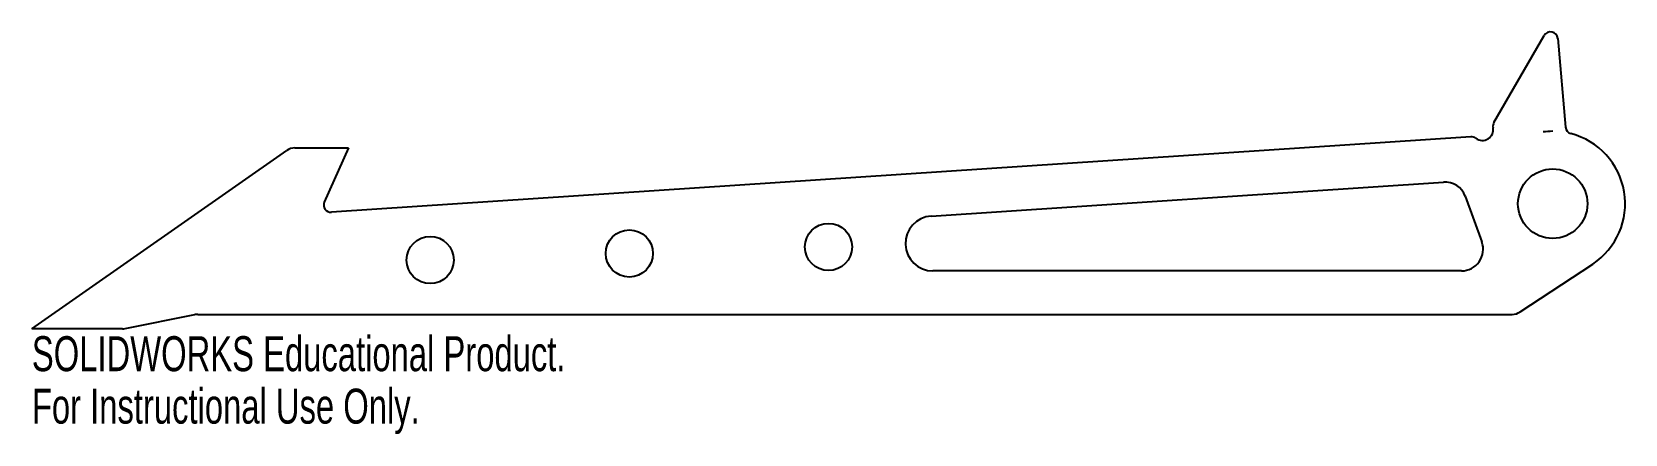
# Model space of a CAD drawing. Header units: millimetres. Extents: x -200 to 20, y -21 to 35.
import ezdxf

# ---------------------------------------------------------------- set-up
doc = ezdxf.new("R2010")
doc.units = ezdxf.units.MM
doc.styles.add('SLDTEXTSTYLE0', font='TXT', dxfattribs={"width": 0.7})

msp = doc.modelspace()

# ---------------------------------------------------------------- linework, layer by layer
at = {"color": 7, "linetype": 'Continuous', "lineweight": 25}
for p, q in [((1.86, 22.22), (8.81, 34.25)), ((10.67, 33.84), (11.74, 21.56)), ((-1.31, 20.25), (-158.67, 9.81)), ((9.98, 21), (8.66, 20.91)), ((-200.02, -6.3), (-164.83, 18.34)), ((-163.69, 18.7), (-156.32, 18.7)), ((-156.32, 18.7), (-159.65, 11.21)), ((-75.85, 9.29), (-5.12, 13.99)), ((-2.1, 12.02), (0.19, 5.73)), ((5.48, -3.97), (15.5, 2.66)), ((-2.63, 1.7), (-75.6, 1.7)), ((-187.13, -6.26), (-177.52, -4.34)), ((-177.12, -4.3), (4.38, -4.3)), ((-187.52, -6.3), (-200.02, -6.3))]:
    msp.add_line(p, q, dxfattribs=at)
for centre, radius in [((9.98, 11), 4.8), ((-117.52, 4.12), 3.26), ((-90.02, 5.02), 3.26), ((-145.02, 3.21), 3.26)]:
    msp.add_circle(centre, radius, dxfattribs=at)
for centre, radius, start, end in [((9.67, 33.75), 1, 5, 150), ((2.73, 21.72), 1, 150, 191.1626), ((-1.24, 19.25), 1, 52.6337, 93.7963), ((0.27, 21.24), 1.5, 232.6337, 11.1626), ((9.98, 11), 10, 90, 97.5926), ((12.74, 21.65), 1, 185, 255.4649), ((9.98, 11), 10, 303.4944, 75.4649), ((-163.69, 16.7), 2, 90, 125), ((-4.92, 10.99), 3, 20, 93.7963), ((-158.73, 10.81), 1, 156.0375, 273.7963), ((-75.6, 5.5), 3.8, 93.7963, 270), ((-2.63, 4.7), 3, 270, 20), ((-177.12, -6.3), 2, 90, 101.3099), ((4.38, -2.3), 2, 270, 303.4944), ((-187.52, -4.3), 2, 270, 281.3099)]:
    msp.add_arc(centre, radius, start, end, dxfattribs=at)

# ---------------------------------------------------------------- texts
at = {"color": 7, "linetype": 'Continuous', "char_height": 4.8336, "attachment_point": 1, "style": 'SLDTEXTSTYLE0'}
for s, insert in [('SOLIDWORKS Educational Product.', (-200.02, -7.32)), ('For Instructional Use Only.', (-200.02, -14.57))]:
    msp.add_mtext(s, dxfattribs=dict(at, insert=insert))

doc.saveas('drawing.dxf')
